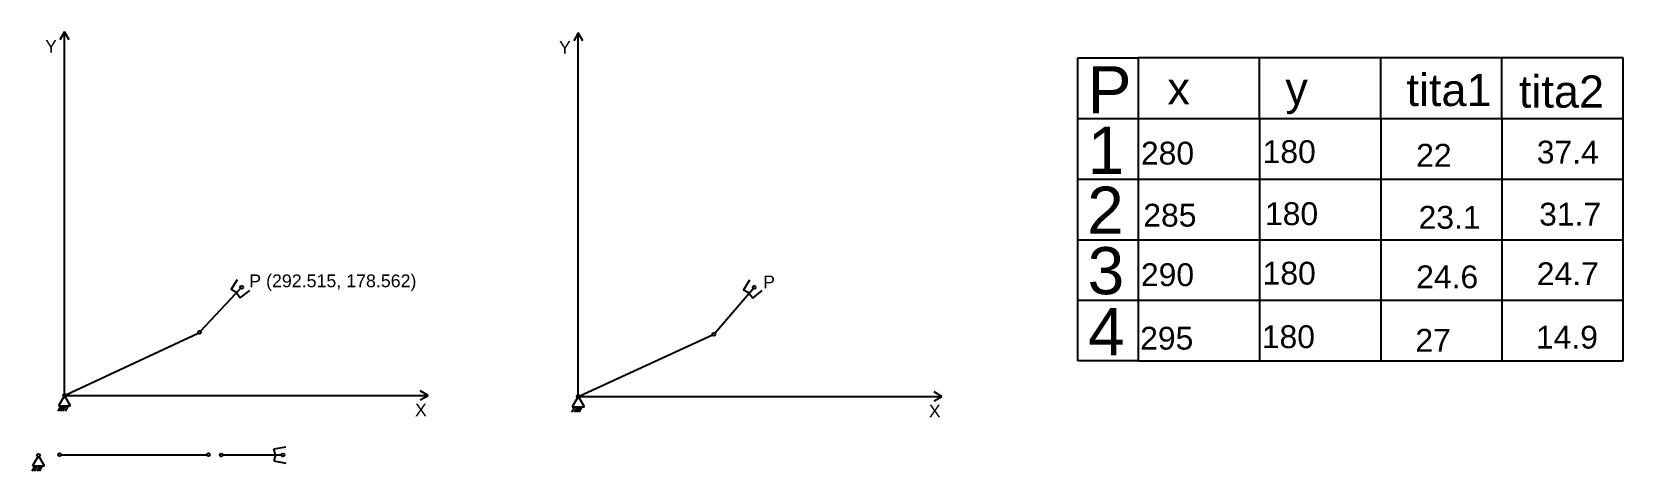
# Model space of a CAD drawing. Header units: inches. Extents: x 94 to 2719, y 44 to 769.
import ezdxf

# ---------------------------------------------------------------- set-up
doc = ezdxf.new("R2010")
doc.units = ezdxf.units.IN
doc.header["$MEASUREMENT"] = 0
doc.styles.get("Standard").update_dxf_attribs({"font": 'arial.ttf'})

# ---------------------------------------------------------------- blocks, each defined once
blk = doc.blocks.new('block 1')
for p, q in [((-6, -17.3), (-11, -26)), ((-1.2, -2.2), (-10, -17.3)), ((-10, -17.3), (10, -17.3)), ((-2, -17.3), (-7, -26)), ((2, -17.3), (-3, -26)), ((6, -17.3), (1, -26)), ((10, -17.3), (1.3, -2.2))]:
    blk.add_line(p, q)
blk.add_circle((0, 0), 2.5)
blk = doc.blocks.new('block 2')
blk.add_line((2.5, 0), (243.5, 0))
for centre in [(0, 0), (246, 0)]:
    blk.add_circle(centre, 2.5)
blk = doc.blocks.new('block 3')
for p, q in [((2.5, 0), (99.5, 0)), ((87.2, 10), (106.9, 13.7)), ((89.7, 0), (87.2, 10)), ((89.7, 0), (87.2, -10)), ((87.2, -10), (106.9, -13.4))]:
    blk.add_line(p, q)
for centre in [(0, 0), (102, 0)]:
    blk.add_circle(centre, 2.5)

msp = doc.modelspace()

# ---------------------------------------------------------------- linework, layer by layer
for p, q in [((147.6, 768.9), (140.2, 755.9)), ((147.6, 168.9), (147.6, 768.9)), ((155.2, 755.9), (147.6, 768.9)), ((995.4, 767.1), (988, 754.1)), ((995.4, 167.1), (995.4, 767.1)), ((1003, 754.1), (995.4, 767.1)), ((1819.3, 725.9), (1919.3, 725.9)), ((1819.3, 225.9), (1819.3, 725.9)), ((1919.3, 725.9), (1919.3, 225.9)), ((2719.3, 725.9), (1919.3, 725.9)), ((2119.3, 625.9), (2119.3, 725.9)), ((2319.3, 625.9), (2319.3, 725.9)), ((2519.3, 625.9), (2519.3, 725.9)), ((2719.3, 625.9), (2719.3, 725.9)), ((1819.3, 625.9), (2719.3, 625.9)), ((2119.3, 625.9), (2119.3, 225.9)), ((2319.3, 625.9), (2319.3, 225.9)), ((2519.3, 625.9), (2519.3, 225.9)), ((2719.3, 225.9), (2719.3, 625.9)), ((1819.3, 525.9), (2719.3, 525.9)), ((1819.3, 425.9), (2719.3, 425.9)), ((1819.3, 325.9), (2719.3, 325.9)), ((1919.3, 225.9), (1819.3, 225.9)), ((1919.3, 225.9), (2719.3, 225.9)), ((147.6, 168.9), (747.6, 168.9)), ((747.6, 168.9), (734.6, 176.5)), ((734.6, 161.5), (747.6, 168.9)), ((995.4, 167.1), (1595.4, 167.1)), ((1595.4, 167.1), (1582.4, 174.7)), ((1582.4, 159.7), (1595.4, 167.1)), ((493.3, 80.7), (513, 84.3)), ((495.8, 70.7), (493.3, 80.7)), ((98.8, 52.5), (93.8, 43.9)), ((103.5, 67.7), (94.8, 52.5)), ((94.8, 52.5), (114.8, 52.5)), ((102.8, 52.5), (97.8, 43.9)), ((106.8, 52.5), (101.8, 43.9)), ((110.8, 52.5), (105.8, 43.9)), ((114.8, 52.5), (106, 67.7)), ((141.9, 70.9), (382.9, 70.9)), ((408.6, 70.7), (505.6, 70.7)), ((495.8, 70.7), (493.3, 60.7)), ((493.3, 60.7), (513, 57.3))]:
    msp.add_line(p, q)
for centre in [(104.8, 69.9), (139.4, 70.9), (385.4, 70.9), (406.1, 70.7), (508.1, 70.7)]:
    msp.add_circle(centre, 2.5)

# ---------------------------------------------------------------- block references
for name, p, rotation in [('block 3', (370.5, 272.9), 47.00000000000006), ('block 3', (1219, 269.7), 49.37885163601248), ('block 2', (147.6, 168.9), 25.00000000000004), ('block 2', (995.4, 167.1), 24.64451774444663)]:
    msp.add_blockref(name, p, dxfattribs=dict(rotation=rotation))
for p in [(147.6, 168.9), (995.4, 167.1)]:
    msp.add_blockref('block 1', p)

# ---------------------------------------------------------------- texts
for s, height, p in [('Y', 21, (115.7, 734.7)), ('Y', 21, (963.5, 732.9)), ('P', 77.8, (1835.7, 634.4)), ('x', 53.1, (1967.4, 649)), ('y', 53.1, (2162, 649)), ('tita1', 53.15, (2361.8, 646.4)), ('tita2', 53.15, (2547.4, 643.8)), ('1', 77.8, (1835.7, 534.5)), ('280', 37.63, (1923.7, 549.9)), ('180', 37.63, (2124.5, 552.4)), ('22', 37.63, (2377.8, 546.4)), ('37.4', 37.63, (2576.8, 551.6)), ('2', 77.8, (1834.9, 435.6)), ('285', 37.63, (1927.6, 447.5)), ('180', 37.63, (2128.4, 450)), ('23.1', 37.63, (2381.8, 444)), ('31.7', 37.63, (2580.7, 449.2)), ('3', 77.8, (1835.7, 335.9)), ('P (292.515, 178.562)', 21.016, (452.5, 347.5)), ('290', 37.63, (1923.7, 349.3)), ('180', 37.63, (2124.5, 351.8)), ('24.6', 37.63, (2377.8, 345.8)), ('24.7', 37.63, (2576.8, 351)), ('P', 21, (1300.3, 345.7)), ('4', 77.8, (1836.4, 235.2)), ('295', 37.63, (1922.4, 244.5)), ('180', 37.63, (2123.1, 247)), ('27', 37.63, (2376.5, 241)), ('14.9', 37.63, (2575.4, 246.2)), ('X', 21, (725.9, 134.4)), ('X', 21, (1573.7, 132.6))]:
    msp.add_text(s, height=height).set_placement(p)
for p in [(725.7, 150.5), (1573.5, 148.7)]:
    msp.add_text('X', height=0.2, rotation=270).set_placement(p)

doc.saveas('drawing.dxf')
